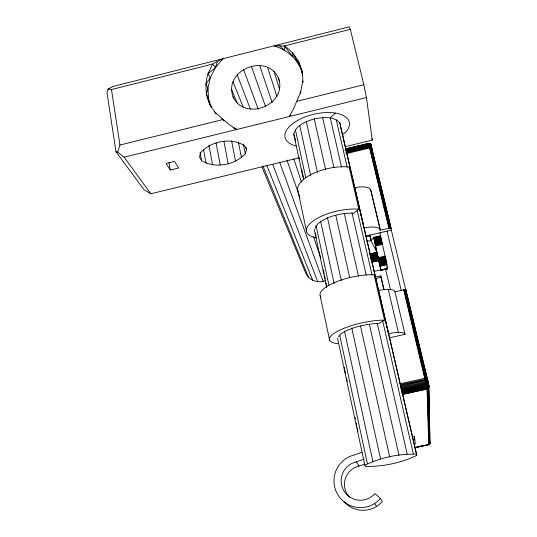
<?xml version="1.0" encoding="UTF-8"?>
<svg xmlns="http://www.w3.org/2000/svg" width="537" height="537" viewBox="0 0 537 537"><rect width="100%" height="100%" fill="white"/><g stroke="black" fill="none" stroke-linecap="round" stroke-linejoin="round"><path stroke-width="0.81" d="M380.505 235.743L386.257 261.19L387.513 268.782L380.934 270.353L373.812 237.307L380.505 235.743L380.008 232.447M402.649 394.447L427.123 389.057C431.063 386.969 427.217 381.599 427.224 378.27L405.905 289.866L404.059 289.718L394.95 291.799A15.996 4.806 -13.1 0 0 378.444 290.571L380.142 297.901M414.973 447.469L429.211 444.502L429.942 442.71L429.801 443.877L428.976 444.636L415.041 447.663M402.616 394.232L427.103 388.835C429.56 389.063 428.6 383.398 428.902 387.13M428.835 386.002L428.412 387.714L427.069 388.526L402.555 393.93M428.915 386.734L428.848 386.143L429.976 443.28C429.781 442.535 430.298 443.871 428.707 444.663L415.014 447.596M302.687 82.476C303.788 68.011 296.518 53.767 284.315 45.967L274.078 45.813C287.382 49.874 299.062 60.063 302.559 73.831M428.774 385.633C428.922 384.526 428.533 388.083 426.935 387.674L401.569 393.265M369.731 143.56C369.724 144.56 370.496 143.265 370.899 144.936C371.946 148.789 372.409 150.105 370.906 145.178C368.51 141.05 371.302 145.118 371.503 148.037L427.083 378.129C427.177 381.21 430.808 386.392 427.016 388.137L402.482 393.547M428.701 385.204C428.841 383.901 428.499 387.586 426.841 387.13L402.273 392.554M403.67 289.799L427.016 388.137L428.707 444.723L428.546 444.341M428.976 444.636L427.398 388.023L404.059 289.718M429.231 444.502L427.761 387.848L404.435 289.665M404.791 289.638L428.083 387.62L429.459 444.327L429.822 443.448L429.358 444.146M428.613 384.72C428.741 383.21 428.459 387.009 426.734 386.526L401.736 392.044M428.513 384.19C428.627 382.478 428.412 386.372 426.6 385.861L401.589 391.379M300.317 93.767L302.781 80.859L303.13 82.369M233.649 98.258C221.016 69.172 271.158 50.599 279.515 81.624M377.196 253.786L376.94 252.363L369.805 254.028M370.832 145.037L370.577 144.285M246.517 149.695L244.912 145.977C231.628 137.036 210.685 140.963 200.429 152.938L199.576 157.059L201.563 160.664C214.934 168.84 234.81 165.141 245.302 153.783L246.517 149.695L246.033 147.232M345.398 146.608L372.269 140.097L366.449 97.559L363.831 84.752L350.332 29.327L349.238 26.85L113.253 86.397L108.098 89.041L107.017 92.639L115.958 151.736L143.923 189.635L150.796 193.77L298.988 157.858M215.961 113.891L209.584 104.044L208.524 98.942L208.02 88.249L205.852 84.101L210.403 77.563L215.512 67.521L217.411 61.393L223.016 58.701L215.512 67.521L207.96 73.811C204.577 84.51 205.49 96.163 210.585 106.165M150.796 193.77L124.148 157.173L117.697 152.199L119.959 145.024L111.468 89.545L108.098 89.041M399.884 383.827L424.928 378.283C428.036 376.444 429.64 383.633 426.123 383.552L401.085 389.083M303.6 179.962L293.739 134.042C296.082 124.933 306.238 121.402 314.279 118.892C322.683 117.368 333.349 115.844 339.8 122.778L416.786 455.416C401.099 463.001 382.935 466.713 365.522 466.438L364.871 465.337L337.578 338.229M300.928 91.357L293.35 109.259L289.248 116.556L290.772 114.723M376.94 252.363L378.8 260.579L378.377 259.002M400.696 387.372L425.747 381.834C428.217 380.27 428.627 382.337 425.942 382.706L400.897 388.238M429.405 444.267L429.915 443.555L428.734 386.707L405.623 289.698M405.395 289.651L428.58 387.043L429.714 443.703M366.905 241.449L370.913 240.509L373.812 237.307M335.303 113.052L330.262 117.885L341.492 166.96M342.378 135.069L346.519 131.29A33.005 15.929 -13.5 0 0 333.356 112.79A33.005 15.929 -13.5 0 0 290.832 125.208A33.005 15.929 -13.5 0 0 296.109 146.004M306.661 231.984L297.941 190.843A33.482 14.264 -13.3 0 1 313.252 173.458A33.482 14.264 -13.3 0 1 349.137 167.088L358.891 209.208L353.641 213.31A24.897 9.518 -13 0 0 339.639 214.276L336.531 214.968A24.897 9.518 -13 0 0 327.718 217.854L322.744 220.298A24.897 9.518 -13 0 0 317.427 224.338L317.186 224.614A24.897 9.518 -13 0 0 315.279 228.306M364.871 465.337C380.525 457.423 399.119 453.658 416.638 454.201M400.501 386.486L427.68 380.297M320.965 297.149A34.697 10.901 -12.7 0 1 335.101 282.348A34.697 10.901 -12.7 0 1 374.061 274.756L384.566 320.112L378.907 323.469A25.816 6.894 -12.5 0 0 364.502 325.039L361.273 325.737A25.816 6.894 -12.5 0 0 352.057 328.409L346.808 330.517A25.816 6.894 -12.5 0 0 341.102 333.826L340.827 334.048A25.816 6.894 -12.5 0 0 338.639 336.887M217.411 61.393L212.585 64.057L111.468 89.545M429.177 444.441L428.654 444.656M262.022 167.074L305.694 272.997C308.856 280.267 318.166 283.872 325.355 280.556M361.904 452.214L354.85 454.826A26.709 26.461 82.7 0 0 337.679 494.503A26.709 26.461 82.7 0 0 380.451 498.484L382.324 501.451A25.789 25.521 79.8 0 1 343.855 501.457M380.451 498.484L374.92 493.61A19.413 19.231 82.7 0 1 343.848 490.69A19.413 19.231 82.7 0 1 356.34 461.867L364.18 459.108M349.473 497.208A18.741 18.547 79.8 0 1 359.052 466.089L364.583 464.143M279.589 45.705L284.375 50.183L284.315 45.967L350.332 29.327M119.959 145.024L223.17 119.516L229.675 124.96L236.81 129.457L233.125 127.779M296.411 101.412L363.831 84.752M124.148 157.173L366.449 97.559M170.276 170.048L178.626 168.014L174.545 161.389L166.067 163.463L170.276 170.048L169.027 162.684M345.788 148.836L369.456 143.446L389.969 228.057L390.802 228.165M345.801 148.937L368.268 143.5L369.724 143.661L370.899 144.936M345.862 149.011L368.778 143.493L370.168 143.903L371.06 145.467M346.633 148.93L353.849 147.185M355.454 146.796L360.267 145.628M364.274 144.661L367.483 143.882M345.922 149.226L368.483 143.768L369.933 143.916L370.933 145.104L370.664 144.44M345.19 149.722L368.577 144.057L370.02 144.191L371 145.285M345.284 150.091L368.691 144.426C371.02 143.795 371.349 146.541 371.678 148.152L390.976 228.259M346.197 150.34L368.812 144.869C371.302 144.742 373.02 147.353 369.1 145.95L346.459 151.427M346.325 150.857L368.953 145.379L370.376 145.433L371.295 146.272M345.801 152.26L369.261 146.581C370.08 145.728 372.027 147.823 371.389 146.675M346.768 152.743L369.429 147.266C370.255 146.426 372.248 148.427 371.517 147.178M346.942 153.475L369.61 147.99L371.792 148.293L391.137 228.5M380.102 229.487A15.667 5.732 -13.5 0 0 363.958 228.064L354.628 187.822A15.459 6.303 -13.8 0 1 370.671 189.736L380.344 230.205L389.969 228.057M366.113 236.025L391.325 230.111M365.831 236.81L369.832 235.877L370.913 240.509L376.122 250.792M380.552 236.012L373.859 237.576L376.638 252.437M373.927 237.904L380.605 236.34M374 238.287L380.673 236.723M374.088 238.717L380.76 237.153M374.182 239.187L380.854 237.629M374.289 239.71L380.955 238.146M374.41 240.261L381.075 238.703M374.537 240.845L381.196 239.287M374.665 241.455L381.324 239.898M374.806 242.086L381.465 240.529M374.947 242.724L381.606 241.173M375.094 243.375L381.753 241.825M375.242 244.033L381.901 242.476M375.39 244.677L382.049 243.127M375.538 245.315L382.196 243.764M375.685 245.939L382.344 244.382M369.812 254.135L376.961 252.41M369.852 254.182L376.994 252.518M369.839 254.283L377.048 252.685M369.953 254.578L377.108 252.914M370.027 254.867L377.182 253.202M370.107 255.209L377.269 253.538M370.201 255.592L377.363 253.927M370.302 256.015L377.464 254.35M370.409 256.478L377.571 254.813M370.517 256.961L377.686 255.297M370.637 257.471L377.806 255.8M370.752 257.982L377.92 256.317M370.872 258.498L378.041 256.834M370.986 259.015L378.155 257.351M378.424 257.639L385.11 256.082M371.094 259.512L378.263 257.847M371.201 259.989L378.363 258.324M378.572 258.263L385.257 256.713M371.302 260.432L378.464 258.767M378.719 258.908L385.405 257.351M371.389 260.841L378.545 259.176M371.47 261.21L378.625 259.546M378.867 259.559L385.559 258.002M371.537 261.526L378.686 259.868M371.591 261.788L378.739 260.13M371.57 261.902L376.316 260.801M379.015 260.21L385.707 258.659M371.631 261.996L378.773 260.338M371.611 262.076L378.793 260.479M371.644 262.19L378.807 260.566M379.162 260.861L385.848 259.311M379.303 261.506L385.989 259.955M379.444 262.13L386.13 260.579M379.572 262.734L386.257 261.19M379.699 263.311L386.378 261.767M379.813 263.862L386.492 262.311M379.921 264.365L386.593 262.815M380.015 264.828L386.687 263.278M380.095 265.238L386.768 263.694M380.169 265.6L386.828 264.056M380.223 265.909L386.882 264.365M380.27 266.157L386.922 264.613M374.101 271.38L380.612 269.876M385.17 268.963L387.352 268.46L387.506 268.842M380.908 269.997L387.479 268.48M377.155 254.585L380.861 270.158L387.506 268.661M380.861 270.158L387.513 268.782M375.141 277.152L380.767 275.857L383.975 289.584M375.417 278.609L381.015 277.32L380.767 275.857M388.855 337.961L405.032 334.316L394.95 291.799M400.092 384.707L427.358 378.887L427.19 378.189M400.293 385.593L427.519 379.592M401.267 389.889L426.687 384.257L428.224 383.203L427.996 381.693M401.434 390.661L426.848 385.029L428.251 384.083L428.137 382.364M412.013 437.024L414.443 436.5L415.094 441.629A5.175 5.101 25.2 0 1 414.436 445.488M420.343 446.113L423.626 445.401M115.958 151.736L117.697 152.199M221.7 119.026L223.17 119.516L223.996 120.825M369.731 143.842L370.725 144.876M223.17 119.516L214.156 111.394M215.512 67.521L212.585 64.057L207.96 73.811L210.403 77.563L206.396 94.364L208.524 98.942L211.39 107.447M369.456 143.446L368.281 143.688M284.315 45.967L292.994 56.835L292.376 52.592L299.384 65.393L298.357 60.923L302.633 73.844M374.531 503.592L376.618 506.371M233.011 96.707C244.926 122.49 288.483 104.265 278.307 77.677M356.34 461.867L359.052 466.089M429.922 443.28L429.942 442.71M429.6 444.059L428.358 387.352L405.113 289.631M231.561 89.337L237.226 103.185M262.949 165.94L308.48 277.28M405.905 289.866L406.073 291.329M233.018 81.745L243.422 107.769M266.835 165.463L312.682 280.334M237.173 74.838L250.336 108.93M272.702 164.342L317.79 281.784M243.53 69.421L258.284 109.34M279.609 162.181L323.193 281.448M370.852 145.386L370.832 145.171M251.329 66.138L265.479 106.319M370.892 145.675L370.785 145.359L371.02 147.01M286.912 160.033L300.049 197.965M313.454 236.689L320.844 258.029M259.66 65.373L272.118 102.493M429.848 442.75L429.882 442.676M370.671 189.736L380.344 230.205M293.873 159.012L301.452 182.05M370.832 144.768L370.973 145.171M267.533 67.226L276.911 96.398M298.921 157.341L299.424 158.932M274.011 71.495L279.475 89.041M293.739 134.042L294.451 136.344M370.812 144.869L371.181 145.869M387.352 268.46L386.875 266.688M371.651 147.715L371.852 148.454M302.519 72.945L301.901 70.522L302.559 75.449M371.879 138.479L372.269 140.097M390.574 228.097L370.953 146.668L370.114 143.782L369.389 143.708M390.292 228.064L370.993 147.89C370.584 142.298 366.69 141.6 369.61 147.99L388.875 228.198M389.62 228.077L370.161 147.158L369.147 143.5L368.671 143.305L389.251 228.124M376.759 252.92L377.014 254.001M387.023 231.125L401.287 290.732M386.345 264.506L386.486 265.097M378.27 258.579L377.934 257.142M385.485 268.748L390.48 289.906M388.251 289.369L398.373 332.403M381.015 277.32L383.834 289.383M340.787 127.544L416.786 455.416M380.518 299.525L383.915 314.192M384.297 315.816L387.123 328.033M387.506 329.664L388.258 332.92M427.432 379.605L427.606 380.35M336.229 119.697L347.157 167.061M357.152 210.35L372.04 274.863M382.599 320.596L413.329 453.718M351.977 212.759L366.2 274.924M377.243 323.18L407.194 454.04M322.623 117.596L333.9 167.457M344.251 213.223L358.488 276.159M369.396 324.382L398.978 455.154M377.699 256.115L377.377 254.639M314.279 118.892L325.603 169.638M335.833 215.471L349.715 277.676M360.488 325.966L389.708 456.927M306.318 121.597L317.495 172.39M327.416 217.445L341.297 280.522M351.755 328.04L380.605 459.115M299.747 125.363L310.621 175.364M320.609 221.264L334.155 283.563M344.499 331.107L372.846 461.437M295.39 129.692L305.801 177.982M316.038 225.446L328.919 285.187M339.686 335.115L367.389 463.599M294.927 137.875L295.632 141.15M301.794 169.833L303.727 178.841M315.347 232.924L316.051 236.199M323.274 269.796L324.153 273.89M324.502 275.528L325.207 278.804M326.087 282.905L326.791 286.181M344.224 367.295L344.573 368.932M344.922 370.577L345.627 373.853M346.513 377.947L347.211 381.223M354.957 417.276L355.313 418.914M356.192 423.015L356.897 426.291M357.246 427.929L357.951 431.204M314.165 229.165L326.664 287.389M320.213 295.927L329.584 340.122M339.8 122.778L340.599 126.725M243.375 144.003L245.302 153.783M238.435 142.171L241.469 157.771M231.581 140.734L235.521 161.187M223.963 141.6L228.144 163.657M216.062 142.829L220.19 164.913M208.913 145.111L212.545 164.812M369.886 234.844L370.913 240.509M203.523 149.32L206.08 163.349M200.079 152.461L201.563 160.664M388.446 333.739A16.224 4.142 -12.9 0 1 405.032 334.316M338.062 343.754A35.207 9.404 -12.5 0 1 338.532 330.745A35.207 9.404 -12.5 0 1 384.566 320.112M316.736 237.918A33.959 12.982 -13 0 1 313.964 220.385A33.959 12.982 -13 0 1 358.891 209.208M414.443 436.5A5.363 5.289 21.9 0 1 413.356 441.052M370.886 145.003L370.745 144.614L370.852 144.977"/></g></svg>
